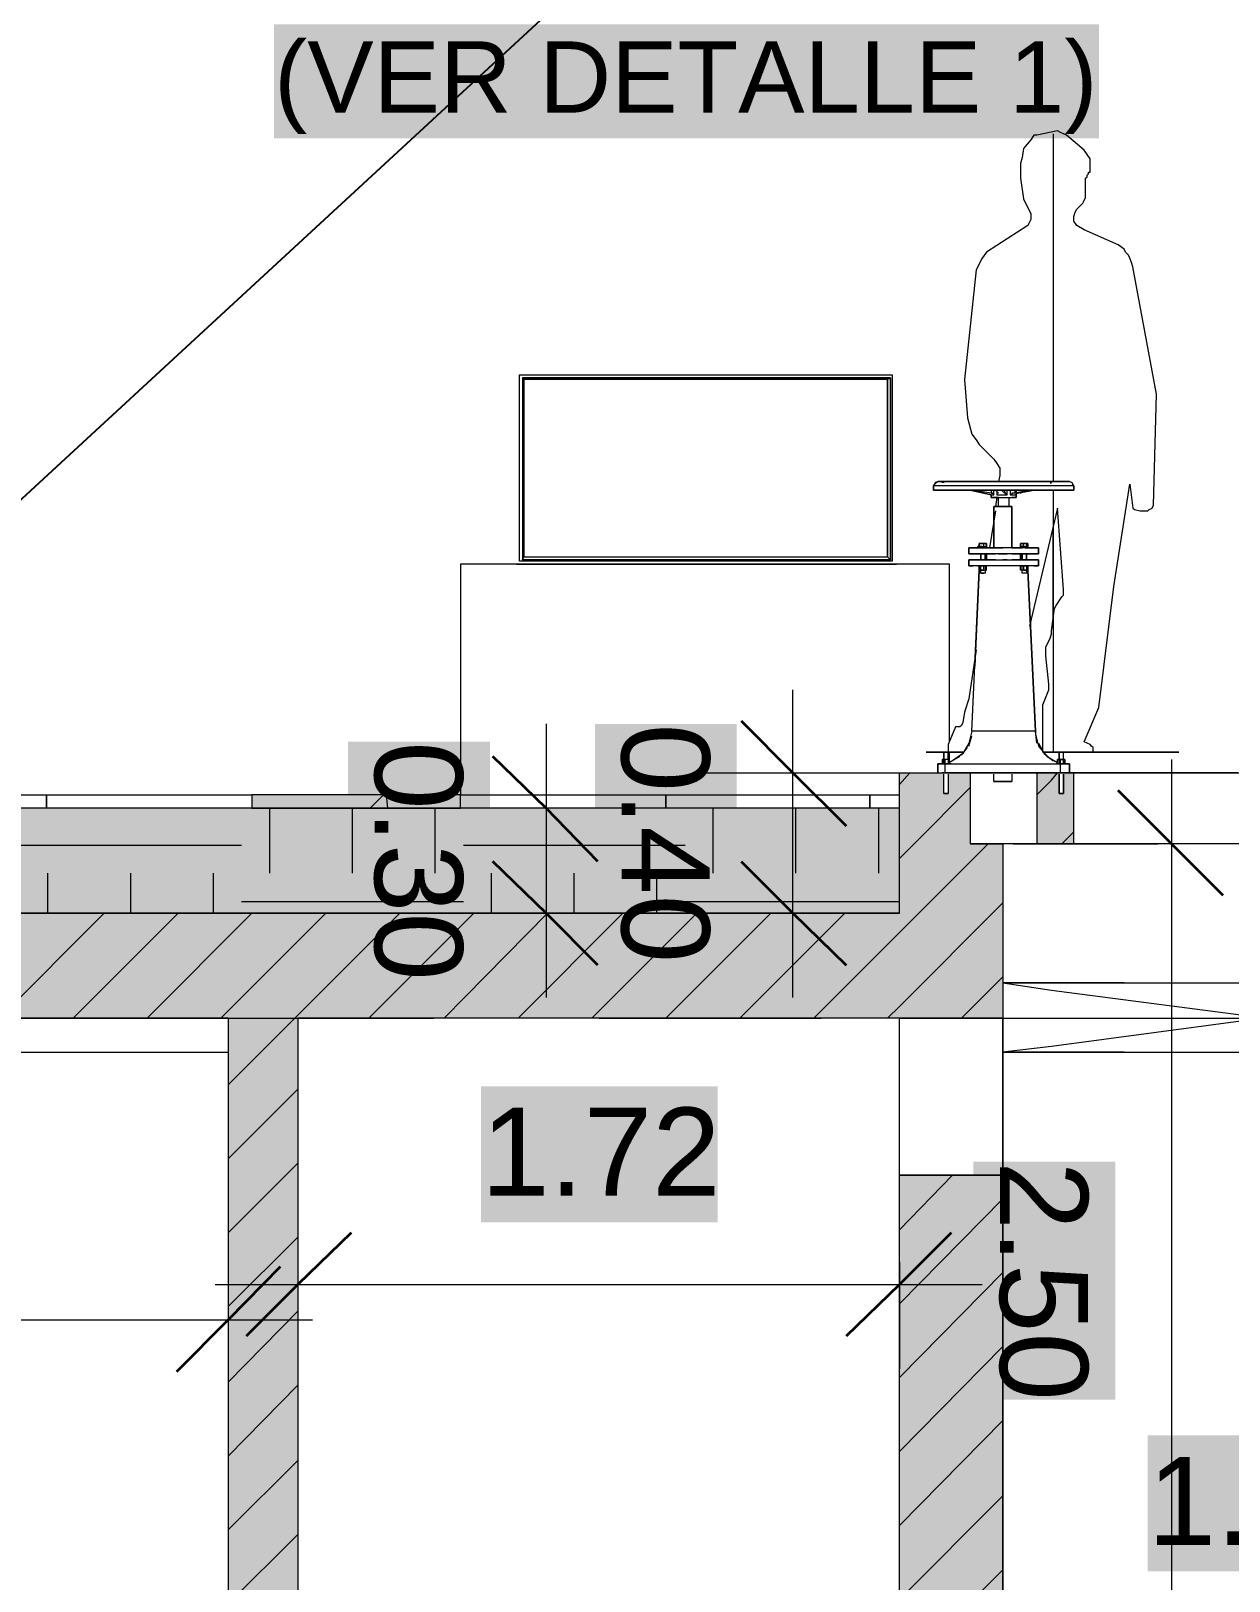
# Model space of a CAD drawing. Extents: x -187 to 52, y -9 to 65.
# Drawn here: x -119.924 to -116.496, y 48.377 to 52.809 of the extents above; entities that cross this region are included whole.
import ezdxf

# ---------------------------------------------------------------- set-up
doc = ezdxf.new("R2010")
doc.units = 0
doc.header["$MEASUREMENT"] = 0
for name, color, linetype in [('Cotas', 1, 'Continuous'), ('PDF4_Geometría', 7, 'Continuous'), ('PDF4_Texto', 7, 'Continuous')]:
    doc.layers.add(name, color=color, linetype=linetype)
doc.layers.add('PDF4_Rellenos sólidos', color=7, linetype='Continuous', true_color=0xffffff)
doc.styles.add('PDF Arial', font='arial.ttf')

msp = doc.modelspace()

# ---------------------------------------------------------------- hatches: boundary and pattern name
at = {"layer": 'PDF4_Rellenos sólidos', "transparency": 33554559}
for points in [[(-119.2283, 52.8283), (-119.2283, 52.5027), (-116.8684, 52.5027), (-116.8684, 52.8283)], [(-118.3105, 50.8279), (-118.3105, 50.1471), (-117.9046, 50.1471), (-117.9046, 50.8279)], [(-119.0168, 50.7772), (-119.0168, 50.0963), (-118.6108, 50.0963), (-118.6108, 50.7772)], [(-119.2917, 50.6249), (-119.2917, 50.5869), (-118.6954, 50.5869), (-118.6954, 50.6249)], [(-130.6679, 50.5869), (-130.6679, 50.2866), (-117.4394, 50.2866), (-117.4394, 50.5869)], [(-130.6679, 50.2866), (-130.6679, 49.9864), (-117.4394, 49.9864), (-117.4394, 50.2866)], [(-119.3594, 49.9864), (-119.3594, 47.0894), (-119.1606, 47.0894), (-119.1606, 49.9864)], [(-118.6362, 49.7918), (-118.6362, 49.4027), (-117.9595, 49.4027), (-117.9595, 49.7918)], [(-117.2279, 49.5761), (-117.2279, 48.8953), (-116.8219, 48.8953), (-116.8219, 49.5761)], [(-116.7289, 48.7938), (-116.7289, 48.4047), (-116.0522, 48.4047), (-116.0522, 48.7938)]]:
    msp.add_hatch(color=256, dxfattribs=at).paths.add_polyline_path(points)
h = msp.add_hatch(color=256, dxfattribs=at)
h.paths.add_polyline_path([(-117.2998, 50.6884), (-117.2998, 50.6292), (-117.3125, 50.6292), (-117.3125, 50.6884), (-117.4394, 50.6884), (-117.4394, 50.4854), (-117.2364, 50.4854), (-117.2364, 50.6884)])
h.paths.add_polyline_path([(-117.046, 50.6884), (-117.046, 50.4854), (-117.0038, 50.4854), (-117.0038, 50.6884)])
h = msp.add_hatch(color=256, dxfattribs=at)
h.paths.add_polyline_path([(-116.9699, 50.6884), (-116.9699, 50.6292), (-116.9826, 50.6292), (-116.9826, 50.6884), (-117.0038, 50.6884), (-117.0038, 50.4854), (-116.9403, 50.4854), (-116.9403, 50.6884)])
h.paths.add_polyline_path([(-116.141, 50.6884), (-116.141, 50.4854), (-115.3417, 50.4854), (-115.3417, 50.6884)])
h = msp.add_hatch(color=256, dxfattribs=at)
h.paths.add_polyline_path([(-117.4394, 49.9864), (-117.1433, 49.9864), (-117.1433, 50.4854), (-117.4394, 50.4854)])
h.paths.add_polyline_path([(-117.1433, 49.5381), (-117.4394, 49.5381), (-117.4394, 47.0894), (-117.1433, 47.0894)])

# ---------------------------------------------------------------- linework, layer by layer
at = {"layer": 'Cotas'}
msp.add_line((-185.3587, -8.8734), (-104.8625, 65.3914), dxfattribs=at)
at = {"layer": 'PDF4_Geometría', "lineweight": 9}
for points in [[(-117.2956, 50.7138), (-117.2913, 50.7138), (-117.2575, 50.7138), (-117.2237, 50.7138), (-117.1814, 50.7138), (-117.1433, 50.7138), (-117.101, 50.7138), (-117.0587, 50.7138), (-117.0249, 50.7138), (-116.9953, 50.7138), (-116.9826, 50.7138), (-116.9784, 50.7138), (-116.9699, 50.7138), (-116.9699, 50.7476), (-116.8853, 50.7476), (-116.8853, 50.7518), (-116.8853, 50.7561), (-116.8853, 50.7603), (-116.8896, 50.7645), (-116.8938, 50.7687), (-116.9107, 50.7772), (-116.8684, 50.8745), (-116.8261, 51.2212), (-116.7796, 51.5131), (-116.7712, 51.4454), (-116.7669, 51.4412), (-116.75, 51.4369), (-116.7289, 51.4369), (-116.7246, 51.4412), (-116.7162, 51.4454), (-116.712, 51.4538), (-116.7035, 51.771), (-116.7712, 52.1347), (-116.7754, 52.1474), (-116.7796, 52.1601), (-116.7838, 52.1686), (-116.7923, 52.177), (-116.7965, 52.1855), (-116.8134, 52.1982), (-116.9107, 52.2405), (-116.9319, 52.2531), (-116.9403, 52.2658), (-116.9403, 52.2785), (-116.9361, 52.2912), (-116.9319, 52.2997), (-116.9149, 52.3166), (-116.9107, 52.325), (-116.9065, 52.3335), (-116.9065, 52.342), (-116.9065, 52.3842), (-116.9065, 52.3885), (-116.9023, 52.3927), (-116.9023, 52.3969), (-116.898, 52.4012), (-116.898, 52.4054), (-116.8938, 52.4054), (-116.8938, 52.4096), (-116.8938, 52.4265), (-116.8938, 52.4435), (-116.9023, 52.4561), (-116.9107, 52.4688), (-116.9615, 52.5111), (-116.9784, 52.5196), (-116.9868, 52.5238), (-117.046, 52.5111), (-117.0545, 52.5111), (-117.063, 52.4984), (-117.0841, 52.4731), (-117.0883, 52.4477), (-117.0926, 52.4308), (-117.0926, 52.3885), (-117.0841, 52.3293), (-117.063, 52.287), (-117.063, 52.2785), (-117.063, 52.2701), (-117.0714, 52.2531), (-117.1898, 52.177), (-117.2025, 52.1601), (-117.2194, 52.1263), (-117.2533, 51.8133), (-117.2448, 51.7034), (-117.2321, 51.6568), (-117.2194, 51.6399), (-117.211, 51.6272), (-117.1941, 51.6103), (-117.1814, 51.5976), (-117.1687, 51.5849), (-117.1602, 51.5723), (-117.1518, 51.5596), (-117.1518, 51.5384), (-117.156, 51.5215), (-117.1137, 51.5215), (-117.0714, 51.5215), (-117.0334, 51.5215), (-117.0164, 51.5215), (-117.0038, 51.5215), (-116.9784, 51.5215), (-116.9657, 51.5215), (-116.9742, 51.5215), (-116.9826, 51.5215), (-116.9953, 51.5215), (-117.0249, 51.5215), (-117.063, 51.5215), (-117.1053, 51.5215), (-117.1475, 51.5215), (-117.1687, 51.5215), (-117.1898, 51.5215), (-117.2321, 51.5215), (-117.266, 51.5215), (-117.2956, 51.5215), (-117.3083, 51.5215)], [(-116.9995, 52.5153), (-116.9995, 52.5069), (-116.9995, 52.5027), (-116.9995, 52.4984), (-116.9995, 52.4942), (-116.9995, 52.4857), (-116.9995, 52.4815), (-116.9995, 52.4731), (-116.9995, 52.4646), (-116.9995, 52.4561), (-116.9995, 52.4435), (-116.9995, 52.4392), (-116.9995, 52.325), (-116.9995, 52.3081), (-116.9995, 52.2531), (-116.9995, 52.2278), (-116.9995, 52.2109), (-116.9995, 51.6399), (-116.9995, 51.6315), (-116.9995, 51.623), (-116.9995, 51.6146), (-116.9995, 51.6103), (-116.9995, 51.6019), (-116.9995, 51.5976), (-116.9995, 51.5934), (-116.9995, 51.5807), (-116.9995, 51.568), (-116.9995, 51.5257), (-116.9995, 51.5215)], [(-117.4732, 51.8133), (-117.4732, 51.3058), (-117.4647, 51.2974), (-117.4647, 51.8175), (-118.5178, 51.8175), (-117.4647, 51.8175), (-117.4732, 51.8133), (-118.5135, 51.8133), (-118.5135, 51.3058)], [(-117.4647, 51.8175), (-117.4647, 51.2974), (-118.5178, 51.2974), (-118.5135, 51.3058), (-117.4732, 51.3058)], [(-118.5135, 51.8133), (-118.5178, 51.8175), (-118.5178, 51.2974), (-117.4647, 51.2974)], [(-118.5178, 51.8175), (-118.5178, 51.2974)], [(-116.9403, 51.5088), (-116.9446, 51.5088), (-116.9572, 51.5088), (-116.9826, 51.5088), (-117.0164, 51.5088), (-117.0587, 51.5088), (-117.1053, 51.5088), (-117.1518, 51.5088), (-117.2025, 51.5088), (-117.2448, 51.5088), (-117.2829, 51.5088), (-117.3125, 51.5088), (-117.3336, 51.5088), (-117.3421, 51.5088), (-117.3421, 51.4961), (-117.3421, 51.5088), (-117.3379, 51.5131), (-117.3294, 51.5215), (-117.3379, 51.5173), (-117.3379, 51.5131)], [(-117.2744, 51.5215), (-117.304, 51.5215), (-117.3209, 51.5215), (-117.3294, 51.5215), (-117.3125, 51.5215), (-117.2913, 51.5215), (-117.2575, 51.5215), (-117.2194, 51.5215), (-117.1771, 51.5215), (-117.1306, 51.5215), (-117.0841, 51.5215), (-117.0418, 51.5215), (-117.008, 51.5215), (-116.9784, 51.5215), (-116.9615, 51.5215), (-116.953, 51.5215), (-116.9699, 51.5215), (-116.9911, 51.5215), (-117.0249, 51.5215), (-117.063, 51.5215), (-117.1053, 51.5215), (-117.1518, 51.5215), (-117.1983, 51.5215), (-117.2406, 51.5215), (-117.2744, 51.5215), (-117.2786, 51.5215), (-117.3083, 51.5215), (-117.3252, 51.5215), (-117.3294, 51.5215), (-117.3252, 51.5215), (-117.304, 51.5215), (-117.2744, 51.5215), (-117.2321, 51.5215), (-117.1898, 51.5215), (-117.1391, 51.5215), (-117.0926, 51.5215), (-117.046, 51.5215), (-117.008, 51.5215), (-116.9784, 51.5215), (-116.9572, 51.5215), (-116.953, 51.5215), (-116.9572, 51.5215), (-116.9784, 51.5215), (-117.008, 51.5215), (-117.0503, 51.5215), (-117.0926, 51.5215), (-117.1433, 51.5215), (-117.1898, 51.5215), (-117.2364, 51.5215), (-117.2744, 51.5215), (-117.304, 51.5215), (-117.3209, 51.5215), (-117.3294, 51.5215), (-117.3125, 51.5215), (-117.2913, 51.5215), (-117.2575, 51.5215), (-117.2194, 51.5215), (-117.1771, 51.5215), (-117.1306, 51.5215), (-117.0841, 51.5215), (-117.0418, 51.5215), (-117.008, 51.5215), (-117.046, 51.5215), (-117.0926, 51.5215), (-117.1391, 51.5215), (-117.1898, 51.5215), (-117.2321, 51.5215), (-117.2744, 51.5215), (-117.304, 51.5215), (-117.3252, 51.5215), (-117.3294, 51.5215), (-117.3252, 51.5215), (-117.3083, 51.5215), (-117.2786, 51.5215)], [(-117.3167, 51.5088), (-117.3209, 51.5088)], [(-117.3125, 51.5173), (-117.3125, 51.5215), (-117.3167, 51.5215), (-117.3125, 51.5215), (-117.2998, 51.5215), (-117.2744, 51.5215), (-117.2406, 51.5215), (-117.2237, 51.5215), (-117.2025, 51.5215), (-117.1602, 51.5215), (-117.2025, 51.5215), (-117.2237, 51.5215), (-117.2406, 51.5215), (-117.2744, 51.5215), (-117.2998, 51.5215), (-117.3125, 51.5215), (-117.3167, 51.5215), (-117.3167, 51.5173)], [(-117.008, 51.5173), (-117.0038, 51.5173), (-117.0038, 51.5215), (-116.9784, 51.5215), (-116.9657, 51.5215), (-116.9742, 51.5215), (-116.9826, 51.5215), (-116.9953, 51.5215), (-117.0249, 51.5215), (-117.063, 51.5215), (-117.1053, 51.5215), (-117.1475, 51.5215), (-117.1687, 51.5215), (-117.1898, 51.5215), (-117.2321, 51.5215), (-117.266, 51.5215), (-117.2956, 51.5215), (-117.3125, 51.5215), (-117.3167, 51.5215)], [(-117.156, 51.5215), (-117.1137, 51.5215), (-117.0714, 51.5215), (-117.0334, 51.5215), (-117.0164, 51.5215), (-117.0038, 51.5215)], [(-116.9615, 51.5088), (-116.9657, 51.5088)], [(-116.9446, 51.5131), (-116.9403, 51.5088), (-116.9403, 51.4961), (-116.9403, 51.5088), (-116.9446, 51.5173), (-116.953, 51.5215)], [(-117.1053, 51.4835), (-117.1053, 51.4877), (-117.101, 51.4877), (-117.0545, 51.4961), (-117.0164, 51.4961), (-116.9826, 51.4961), (-116.9572, 51.4961), (-116.9446, 51.4961), (-116.9403, 51.4961), (-116.9488, 51.4961), (-116.9699, 51.4961), (-116.9995, 51.4961), (-117.0376, 51.4961), (-117.0545, 51.4961), (-117.0418, 51.4961), (-117.008, 51.4961), (-117.0418, 51.4961), (-117.0545, 51.4961), (-117.0249, 51.4961), (-116.9911, 51.4961), (-116.9699, 51.4961), (-116.953, 51.4961), (-116.9615, 51.4961), (-116.9784, 51.4961), (-117.0038, 51.4961), (-116.9784, 51.4961), (-116.9615, 51.4961), (-116.953, 51.4961), (-116.9699, 51.4961), (-116.9911, 51.4961), (-117.0249, 51.4961), (-117.063, 51.4961), (-117.1053, 51.4961), (-117.1518, 51.4961), (-117.1983, 51.4961), (-117.2406, 51.4961), (-117.2744, 51.4961), (-117.304, 51.4961), (-117.3209, 51.4961), (-117.3294, 51.4961), (-117.3125, 51.4961), (-117.2913, 51.4961), (-117.2575, 51.4961), (-117.2364, 51.4961), (-117.266, 51.4961), (-117.2998, 51.4961), (-117.3252, 51.4961), (-117.3379, 51.4961), (-117.3421, 51.4961), (-117.3336, 51.4961), (-117.3125, 51.4961), (-117.2829, 51.4961), (-117.2448, 51.4961), (-117.2025, 51.4961), (-117.1518, 51.4961), (-117.1053, 51.4961), (-117.0587, 51.4961), (-117.0164, 51.4961), (-116.9826, 51.4961), (-116.9572, 51.4961), (-116.9446, 51.4961), (-116.9403, 51.4961), (-116.9488, 51.4961), (-116.9699, 51.4961), (-116.9995, 51.4961)], [(-117.1771, 51.4961), (-117.1771, 51.4877), (-117.2321, 51.4961)], [(-117.1729, 51.4877), (-117.1771, 51.4877), (-117.1729, 51.4877), (-117.1687, 51.4835), (-117.1687, 51.4961), (-117.1645, 51.4961), (-117.156, 51.4877), (-117.1602, 51.4877), (-117.1602, 51.4835), (-117.156, 51.4835), (-117.1475, 51.4835), (-117.1391, 51.4835), (-117.1306, 51.4835), (-117.1349, 51.4835), (-117.1349, 51.4877), (-117.1391, 51.4877), (-117.1475, 51.4961)], [(-117.1771, 51.4835), (-117.1729, 51.4835), (-117.1687, 51.4835)], [(-117.156, 51.4496), (-117.1518, 51.4496), (-117.1433, 51.4496), (-117.156, 51.4496), (-117.1645, 51.4496), (-117.1687, 51.4496), (-117.1645, 51.4496), (-117.156, 51.4496), (-117.156, 51.475), (-117.1645, 51.475), (-117.1729, 51.475), (-117.1771, 51.475), (-117.1729, 51.475), (-117.1645, 51.475), (-117.1518, 51.475), (-117.1306, 51.475), (-117.1179, 51.475), (-117.1095, 51.475), (-117.1053, 51.475), (-117.1095, 51.475), (-117.1179, 51.475)], [(-117.1645, 51.475), (-117.1729, 51.475), (-117.1771, 51.475), (-117.1729, 51.475), (-117.1645, 51.475), (-117.156, 51.475), (-117.1518, 51.475), (-117.1433, 51.475), (-117.1306, 51.475)], [(-117.1645, 51.4961), (-117.1687, 51.4961)], [(-117.1602, 51.475), (-117.1645, 51.4496)], [(-117.1602, 51.4919), (-117.1602, 51.4835), (-117.156, 51.4835)], [(-117.1391, 51.4961), (-117.1349, 51.4961), (-117.1391, 51.4961), (-117.1391, 51.4877)], [(-117.1306, 51.4835), (-117.1306, 51.4961)], [(-117.1264, 51.475), (-117.1264, 51.4496)], [(-117.063, 51.4961), (-117.1095, 51.4877), (-117.1137, 51.4877), (-117.1179, 51.4877), (-117.1179, 51.4835), (-117.1222, 51.4835), (-117.1137, 51.4835), (-117.1095, 51.4835), (-117.1053, 51.4835), (-117.1053, 51.4877), (-117.101, 51.4877), (-117.0545, 51.4961), (-117.0376, 51.4961), (-116.9995, 51.4961), (-116.9995, 51.382), (-116.9995, 51.365), (-116.9995, 51.3354), (-116.9995, 51.2762), (-116.9995, 51.2551), (-116.9995, 51.2382), (-116.9995, 50.8618), (-116.9995, 50.8322), (-116.9995, 50.8195), (-116.9995, 50.811), (-116.9995, 50.8026), (-116.9995, 50.7941), (-116.9995, 50.7899), (-116.9995, 50.7857), (-116.9995, 50.7814), (-116.9995, 50.7772), (-116.9995, 50.773), (-116.9995, 50.7687), (-116.9995, 50.7645), (-116.9995, 50.7561), (-116.9995, 50.7476), (-116.9826, 50.7476), (-116.9826, 50.7264), (-116.9826, 50.7476), (-116.9826, 50.7138), (-116.9868, 50.7138), (-116.9784, 50.7138), (-116.9657, 50.7138), (-116.9699, 50.7138), (-116.9572, 50.7138)], [(-117.1222, 51.4961), (-117.1222, 51.4835), (-117.1179, 51.4835)], [(-117.1095, 51.4961), (-117.1095, 51.4877)], [(-117.1053, 51.4961), (-117.1053, 51.475), (-117.1053, 51.4877)], [(-117.1645, 51.4369), (-117.1814, 51.3312)], [(-117.1264, 51.4496), (-117.1179, 51.4496), (-117.1264, 51.4496)], [(-116.9995, 50.7476), (-117.0291, 50.7476), (-116.9995, 50.7476), (-116.9826, 50.7476), (-117.0291, 50.7476), (-117.0291, 50.8829), (-117.0122, 50.9252), (-117.0122, 50.9421), (-117.0207, 51.0225), (-117.0207, 51.0479), (-117.0164, 51.0563), (-117.0122, 51.0648), (-117.008, 51.0732), (-117.0038, 51.0859), (-117.0038, 51.0944), (-116.9953, 51.1578), (-116.9911, 51.1663), (-116.9742, 51.1916), (-116.9699, 51.1959), (-116.9699, 51.2128), (-116.9868, 51.4454), (-117.0672, 51.1071)], [(-116.9995, 51.1028), (-116.9995, 51.1578), (-116.9995, 51.1705), (-116.9995, 51.2255), (-116.9995, 51.2382), (-116.9995, 51.2466), (-116.9995, 51.2509), (-116.9995, 51.2551), (-116.9995, 51.2593), (-116.9995, 51.2635), (-116.9995, 51.2678), (-116.9995, 51.3904)], [(-117.211, 51.3312), (-117.2279, 51.3312), (-117.2406, 51.3312), (-117.2279, 51.3312), (-117.2068, 51.3312), (-117.1771, 51.3312), (-117.1433, 51.3312)], [(-117.2152, 51.3354), (-117.2152, 51.3312), (-117.2152, 51.3354), (-117.211, 51.3354), (-117.211, 51.3439), (-117.2025, 51.3439), (-117.1941, 51.3439), (-117.1898, 51.3439), (-117.1983, 51.3439), (-117.1983, 51.3354)], [(-117.211, 51.3354), (-117.2152, 51.3354), (-117.211, 51.3354)], [(-117.211, 51.3354), (-117.2152, 51.3354), (-117.211, 51.3354)], [(-117.211, 51.3312), (-117.2152, 51.3312), (-117.211, 51.3312)], [(-117.211, 51.3312), (-117.2152, 51.3312), (-117.211, 51.3312)], [(-117.211, 51.3312), (-117.2152, 51.3312), (-117.211, 51.3312)], [(-117.211, 51.3312), (-117.2152, 51.3312), (-117.211, 51.3312)], [(-117.211, 51.3439), (-117.211, 51.3354), (-117.211, 51.3439)], [(-117.2025, 51.3354), (-117.211, 51.3354), (-117.2025, 51.3354), (-117.1941, 51.3354), (-117.1898, 51.3354), (-117.1941, 51.3354), (-117.1898, 51.3354), (-117.1898, 51.3439), (-117.1898, 51.3354), (-117.1898, 51.3312), (-117.1898, 51.3354), (-117.1898, 51.3439), (-117.1941, 51.3439), (-117.2025, 51.3439), (-117.211, 51.3439), (-117.211, 51.3354), (-117.211, 51.3439), (-117.1983, 51.3439)], [(-117.2068, 51.3439), (-117.1983, 51.3439), (-117.1898, 51.3439), (-117.1898, 51.3354), (-117.1898, 51.3312), (-117.1898, 51.3354)], [(-117.0757, 51.3312), (-117.0714, 51.3312), (-117.0545, 51.3312), (-117.0418, 51.3312), (-117.0545, 51.3312), (-117.0757, 51.3312), (-117.1053, 51.3312), (-117.1433, 51.3312), (-117.156, 51.3312), (-117.1645, 51.3312), (-117.1771, 51.3312), (-117.1941, 51.3312), (-117.1771, 51.3312), (-117.1645, 51.3312), (-117.1771, 51.3312), (-117.1941, 51.3312), (-117.1898, 51.3312), (-117.1941, 51.3312), (-117.2025, 51.3312), (-117.2068, 51.3312), (-117.2025, 51.3312), (-117.2068, 51.3312)], [(-117.1941, 51.3354), (-117.1898, 51.3354), (-117.1941, 51.3354)], [(-117.1941, 51.3354), (-117.1898, 51.3354), (-117.1941, 51.3354)], [(-117.1941, 51.3312), (-117.1898, 51.3312), (-117.1941, 51.3312)], [(-117.1941, 51.3312), (-117.1898, 51.3312), (-117.1941, 51.3312)], [(-117.1941, 51.3312), (-117.1898, 51.3312), (-117.1941, 51.3312)], [(-117.1179, 51.3312), (-117.1264, 51.3312), (-117.1433, 51.3312)], [(-117.0883, 51.3312), (-117.1053, 51.3312), (-117.1179, 51.3312)], [(-117.0926, 51.3354), (-117.0926, 51.3312), (-117.0926, 51.3354), (-117.0926, 51.3439), (-117.0841, 51.3439), (-117.0757, 51.3439), (-117.0714, 51.3439), (-117.0714, 51.3354), (-117.0757, 51.3354)], [(-117.0883, 51.3354), (-117.0926, 51.3354), (-117.0883, 51.3354)], [(-117.0883, 51.3354), (-117.0926, 51.3354), (-117.0883, 51.3354)], [(-117.0883, 51.3312), (-117.0926, 51.3312), (-117.0883, 51.3312)], [(-117.0883, 51.3312), (-117.0926, 51.3312), (-117.0883, 51.3312)], [(-117.0714, 51.3312), (-117.0799, 51.3312), (-117.0883, 51.3312), (-117.0926, 51.3312), (-117.0883, 51.3312)], [(-117.0883, 51.3312), (-117.0926, 51.3312), (-117.0883, 51.3312)], [(-117.0841, 51.3354), (-117.0841, 51.3439)], [(-117.0757, 51.3439), (-117.0757, 51.3354), (-117.0799, 51.3354)], [(-117.0799, 51.3312), (-117.0757, 51.3312), (-117.0714, 51.3312)], [(-117.0757, 51.3312), (-117.0799, 51.3312)], [(-117.2956, 50.7772), (-117.2956, 51.1367), (-117.2956, 51.2847), (-118.6954, 51.2847), (-118.6954, 51.1367), (-118.6954, 50.6249), (-118.1075, 50.6249), (-118.1075, 50.5869), (-118.6954, 50.5869), (-118.6954, 50.6249)], [(-118.5347, 51.2847), (-117.4478, 51.2847)], [(-117.452, 51.2847), (-118.5305, 51.2847)], [(-117.1179, 51.3143), (-117.101, 51.3143), (-117.0926, 51.3143), (-117.0883, 51.3143), (-117.0883, 51.2974), (-117.0883, 51.3143), (-117.0841, 51.3143), (-117.0757, 51.3143), (-117.0545, 51.3143), (-117.0418, 51.3143), (-117.0545, 51.3143), (-117.0757, 51.3143), (-117.1053, 51.3143), (-117.1433, 51.3143), (-117.1771, 51.3143), (-117.2068, 51.3143), (-117.2279, 51.3143), (-117.2406, 51.3143), (-117.2279, 51.3143), (-117.2068, 51.3143), (-117.1983, 51.3143), (-117.1941, 51.3143), (-117.1898, 51.3143), (-117.1814, 51.3143), (-117.1645, 51.3143)], [(-117.2068, 51.2974), (-117.2279, 51.2974), (-117.2406, 51.2974), (-117.2279, 51.2974), (-117.2068, 51.2974), (-117.1771, 51.2974), (-117.1433, 51.2974)], [(-117.2279, 51.2805), (-117.2406, 51.2805), (-117.2279, 51.2805)], [(-117.0545, 51.2805), (-117.0418, 51.2805), (-117.0545, 51.2805), (-117.0757, 51.2805), (-117.1053, 51.2805), (-117.1433, 51.2805), (-117.1771, 51.2805), (-117.2068, 51.2805), (-117.2279, 51.2805), (-117.2406, 51.2805), (-117.2279, 51.2805)], [(-117.0841, 51.2678), (-117.0757, 51.2678), (-117.0714, 51.2678), (-117.0714, 51.2805), (-117.0714, 51.2678), (-117.0503, 50.8068), (-117.0545, 50.8068), (-117.0672, 50.8068), (-117.0883, 50.8068), (-117.1137, 50.8068), (-117.1433, 50.8068), (-117.1687, 50.8068), (-117.1941, 50.8068), (-117.2152, 50.8068), (-117.2279, 50.8068), (-117.2321, 50.8068), (-117.211, 51.2678), (-117.211, 51.2805), (-117.211, 51.2678), (-117.2237, 50.9929)], [(-117.211, 51.2805), (-117.2152, 51.2805), (-117.211, 51.2805)], [(-117.211, 51.2805), (-117.2152, 51.2805), (-117.211, 51.2805)], [(-117.211, 51.2805), (-117.2025, 51.2805), (-117.1941, 51.2805), (-117.1898, 51.2805), (-117.1941, 51.2805), (-117.1941, 51.2593), (-117.1983, 51.2593), (-117.2068, 51.2593), (-117.2068, 51.2805), (-117.2025, 51.2805), (-117.2068, 51.2805), (-117.2025, 51.2805), (-117.1941, 51.2805), (-117.1898, 51.2805), (-117.1941, 51.2805)], [(-117.1983, 51.2678), (-117.211, 51.2678), (-117.211, 51.2805), (-117.2025, 51.2805), (-117.2068, 51.2805), (-117.2025, 51.2805)], [(-117.2068, 51.2974), (-117.2068, 51.3143)], [(-117.2068, 51.2974), (-117.2068, 51.3143)], [(-117.1941, 51.2974), (-117.1983, 51.2974), (-117.2068, 51.2974)], [(-117.1983, 51.2805), (-117.1983, 51.2678), (-117.1898, 51.2678), (-117.1898, 51.2805)], [(-117.1898, 51.2974), (-117.1941, 51.2974)], [(-117.1645, 51.2974), (-117.1814, 51.2974), (-117.1898, 51.2974)], [(-117.156, 51.3143), (-117.1433, 51.3143), (-117.1306, 51.3143)], [(-117.156, 51.2974), (-117.1433, 51.2974), (-117.1053, 51.2974), (-117.0757, 51.2974), (-117.0545, 51.2974), (-117.0418, 51.2974), (-117.0545, 51.2974), (-117.0757, 51.2974), (-117.0841, 51.2974), (-117.0883, 51.2974), (-117.0926, 51.2974), (-117.101, 51.2974), (-117.1179, 51.2974)], [(-117.1306, 51.2974), (-117.1433, 51.2974)], [(-117.0841, 51.2805), (-117.0841, 51.2678), (-117.0926, 51.2678), (-117.0926, 51.2805)], [(-117.0757, 51.2593), (-117.0841, 51.2593), (-117.0883, 51.2593), (-117.0883, 51.2805)], [(-117.0799, 51.2805), (-117.0757, 51.2805), (-117.0799, 51.2805), (-117.0757, 51.2805), (-117.0757, 51.2593), (-117.0799, 51.2593), (-117.0841, 51.2593)], [(-117.0799, 51.2805), (-117.0757, 51.2805), (-117.0799, 51.2805)], [(-117.0757, 51.3143), (-117.0757, 51.2974)], [(-117.0757, 51.3143), (-117.0757, 51.2974)], [(-117.0757, 51.2805), (-117.0714, 51.2805), (-117.0757, 51.2805)], [(-117.0714, 51.2805), (-117.0714, 51.2678), (-117.0757, 51.2678)], [(-117.0545, 51.2805), (-117.0418, 51.2805), (-117.0545, 51.2805)], [(-117.2068, 51.2678), (-117.1983, 51.2678), (-117.1941, 51.2678)], [(-117.2068, 51.2593), (-117.2025, 51.2593), (-117.1983, 51.2593)], [(-117.046, 50.773), (-117.0503, 50.8068), (-117.0714, 51.2678), (-117.0757, 51.2678), (-117.0841, 51.2678), (-117.0883, 51.2678)], [(-117.2194, 51.0394), (-117.2406, 50.8998), (-117.2533, 50.8618), (-117.2575, 50.8322), (-117.2617, 50.8237), (-117.266, 50.8195), (-117.2702, 50.8195), (-117.2744, 50.8195), (-117.2786, 50.8195), (-117.2998, 50.7687), (-117.2998, 50.7476), (-117.2575, 50.7476), (-117.2829, 50.7476), (-117.2998, 50.7476), (-117.2575, 50.7476)], [(-117.7438, 50.0456), (-117.7438, 50.9252)], [(-118.4501, 50.8279), (-118.4501, 50.0456)], [(-117.2321, 50.8068), (-117.2406, 50.773), (-117.2575, 50.7434), (-117.2871, 50.7222), (-117.2956, 50.718), (-117.2956, 50.7264), (-117.2998, 50.7264), (-117.2956, 50.7264)], [(-117.2406, 50.7645), (-117.2321, 50.7941)], [(-117.0503, 50.8068), (-117.0503, 50.7983), (-117.0418, 50.7645), (-117.0164, 50.7349), (-116.9868, 50.718), (-116.9868, 50.7264), (-116.9826, 50.7264), (-116.9784, 50.7264), (-116.9699, 50.7264), (-116.9657, 50.7264), (-116.9657, 50.7138), (-116.9699, 50.7138), (-116.953, 50.7138)], [(-117.2617, 50.7391), (-117.2448, 50.7603)], [(-117.0418, 50.773), (-117.0249, 50.7434), (-116.9995, 50.7222)], [(-117.2956, 50.718), (-117.2956, 50.7264), (-117.2998, 50.7264), (-117.3083, 50.7264), (-117.3125, 50.7264), (-117.3167, 50.7264), (-117.3167, 50.7138), (-117.3125, 50.7138), (-117.3294, 50.7138), (-117.3294, 50.6884), (-117.3294, 50.7138), (-117.3294, 50.6884), (-117.3294, 50.7138), (-117.3167, 50.7138), (-117.3083, 50.7138), (-116.9784, 50.7138), (-116.9657, 50.7138), (-116.953, 50.7138), (-116.953, 50.6884), (-116.953, 50.7138), (-116.9615, 50.7138), (-116.9699, 50.7138), (-116.9657, 50.7138), (-116.9657, 50.7264), (-116.9699, 50.7264), (-116.9699, 50.7476)], [(-117.2998, 50.7264), (-117.2998, 50.7476), (-117.2998, 50.7138), (-117.3083, 50.7138), (-117.3125, 50.7138), (-117.3083, 50.7138), (-117.2956, 50.7138), (-117.2913, 50.7138), (-117.2956, 50.7138), (-117.2998, 50.7138), (-117.2956, 50.7138), (-117.2913, 50.7138), (-117.2956, 50.7138), (-117.3083, 50.7138), (-117.3167, 50.7138), (-117.3209, 50.7138), (-117.3167, 50.7138), (-117.3125, 50.7138), (-117.3167, 50.7138), (-117.3209, 50.7138), (-117.3167, 50.7138), (-117.3083, 50.7138), (-117.2998, 50.7138), (-117.3083, 50.7138), (-117.3167, 50.7138), (-117.3125, 50.7138), (-117.3125, 50.7476), (-117.3125, 50.7264), (-117.3125, 50.7476), (-117.3125, 50.7264), (-117.3167, 50.7264), (-117.3167, 50.7138), (-117.3125, 50.7138), (-117.3209, 50.7138), (-117.3294, 50.7138), (-117.3294, 50.6884), (-117.3167, 50.6884), (-117.3083, 50.6884)], [(-117.3294, 50.6884), (-117.3294, 50.7138)], [(-117.3252, 50.7138), (-117.3125, 50.7138), (-117.3083, 50.7138), (-117.2956, 50.7138), (-117.2956, 50.7264), (-117.3083, 50.7264)], [(-117.3125, 50.7264), (-117.3167, 50.7264), (-117.3167, 50.7138), (-117.3125, 50.7138)], [(-117.3083, 50.7476), (-117.3125, 50.7476), (-117.3083, 50.7476)], [(-117.3083, 50.7476), (-117.2998, 50.7476), (-117.3083, 50.7476)], [(-116.9784, 50.6884), (-117.3083, 50.6884), (-117.3083, 50.7138), (-117.2956, 50.7138), (-117.2998, 50.7138)], [(-117.266, 50.7349), (-117.2956, 50.718), (-117.2956, 50.7264), (-117.2956, 50.7476)], [(-116.9953, 50.7222), (-116.9868, 50.718), (-116.9868, 50.7264), (-116.9826, 50.7264), (-116.9826, 50.7476)], [(-116.9826, 50.6884), (-116.9868, 50.6884), (-116.9784, 50.6884), (-116.9657, 50.6884), (-116.9699, 50.6884), (-116.9657, 50.6884), (-116.953, 50.6884), (-116.9657, 50.6884), (-116.9784, 50.6884), (-116.9784, 50.7138), (-116.9657, 50.7138), (-116.9657, 50.7264), (-116.9784, 50.7264)], [(-116.9826, 50.7264), (-116.9868, 50.7264), (-116.9868, 50.718)], [(-116.9784, 50.7476), (-116.9826, 50.7476), (-116.9784, 50.7476)], [(-116.9784, 50.7476), (-116.9826, 50.7476), (-116.9784, 50.7476)], [(-116.9784, 50.7476), (-116.9699, 50.7476), (-116.9784, 50.7476)], [(-116.9784, 50.7476), (-116.9699, 50.7476), (-116.9784, 50.7476)], [(-116.9699, 50.7264), (-116.9699, 50.7476)], [(-116.9699, 50.7264), (-116.9699, 50.7476)], [(-116.9699, 50.7264), (-116.9657, 50.7264), (-116.9657, 50.7138), (-116.9699, 50.7138)], [(-116.953, 50.7138), (-116.953, 50.6884), (-116.953, 50.7138)], [(-116.953, 50.7138), (-116.953, 50.6884), (-116.953, 50.7138)], [(-116.6612, 50.7264), (-116.6612, 47.7492)], [(-118.006, 50.6884), (-116.6908, 50.6884)], [(-117.8073, 50.6884), (-117.7438, 50.6884), (-117.5028, 50.6884)], [(-117.4394, 50.6546), (-117.4097, 50.6884)], [(-117.3125, 50.6884), (-117.3167, 50.6884), (-117.3083, 50.6884), (-117.2956, 50.6884), (-117.2998, 50.6884)], [(-117.3125, 50.6292), (-117.3125, 50.6842)], [(-117.2998, 50.6842), (-117.2998, 50.6292)], [(-117.2279, 50.6884), (-117.211, 50.6884), (-117.1898, 50.6884), (-117.1687, 50.6884)], [(-117.1645, 50.6884), (-117.1687, 50.6884), (-117.1898, 50.6884), (-117.2068, 50.6884), (-117.211, 50.6884), (-117.2068, 50.6884), (-117.1898, 50.6884), (-117.1687, 50.6884), (-117.1433, 50.6884), (-117.1137, 50.6884), (-117.0926, 50.6884), (-117.0757, 50.6884), (-117.0714, 50.6884), (-117.0757, 50.6884), (-117.0926, 50.6884), (-117.1137, 50.6884), (-117.1179, 50.6884), (-117.0926, 50.6884), (-117.0714, 50.6884), (-117.0545, 50.6884)], [(-117.1687, 50.663), (-117.1687, 50.6842)], [(-117.1179, 50.6842), (-117.1179, 50.663)], [(-117.046, 50.6249), (-117.0038, 50.6672), (-116.9868, 50.6884)], [(-116.9826, 50.6884), (-116.9868, 50.6884), (-116.9826, 50.6884)], [(-116.9699, 50.6884), (-116.9657, 50.6884), (-116.9699, 50.6884)], [(-116.9403, 50.6884), (-116.9361, 50.6884), (-116.9192, 50.6884), (-116.8896, 50.6884), (-116.8473, 50.6884), (-116.8008, 50.6884), (-116.7416, 50.6884), (-116.6781, 50.6884), (-116.6105, 50.6884), (-116.5428, 50.6884), (-116.4709, 50.6884), (-116.4032, 50.6884), (-116.344, 50.6884), (-116.2848, 50.6884), (-116.2341, 50.6884), (-116.196, 50.6884), (-116.1664, 50.6884), (-116.1495, 50.6884), (-116.141, 50.6884)], [(-116.4709, 50.6884), (-116.5428, 50.6884), (-116.6105, 50.6884), (-116.6781, 50.6884), (-116.7416, 50.6884), (-116.8008, 50.6884), (-116.8473, 50.6884), (-116.8896, 50.6884), (-116.9192, 50.6884), (-116.9361, 50.6884), (-116.9403, 50.6884), (-116.9361, 50.6884), (-116.9192, 50.6884), (-116.8896, 50.6884), (-116.8473, 50.6884), (-116.8008, 50.6884), (-116.7416, 50.6884), (-116.6781, 50.6884), (-116.6105, 50.6884), (-116.5428, 50.6884), (-116.4709, 50.6884)], [(-118.9534, 50.5869), (-118.9153, 50.6249)], [(-118.9026, 50.5869), (-118.9068, 50.6249)], [(-117.4394, 50.5869), (-117.5239, 50.5869), (-117.5239, 50.6249), (-117.4394, 50.6249)], [(-117.4394, 50.4431), (-117.3971, 50.4854), (-117.2364, 50.6461)], [(-117.3083, 50.6292), (-117.3125, 50.6292), (-117.3083, 50.6292)], [(-117.3083, 50.6292), (-117.2998, 50.6292), (-117.3083, 50.6292)], [(-116.9784, 50.6292), (-116.9826, 50.6292), (-116.9784, 50.6292)], [(-116.9784, 50.6292), (-116.9826, 50.6292), (-116.9784, 50.6292)], [(-116.9784, 50.6292), (-116.9699, 50.6292), (-116.9784, 50.6292)], [(-116.9784, 50.6292), (-116.9699, 50.6292), (-116.9784, 50.6292)], [(-118.3909, 50.5869), (-118.4501, 50.5869), (-118.6912, 50.5869)], [(-117.6846, 49.9864), (-117.4394, 50.2316), (-117.1856, 50.4854)], [(-117.046, 50.4854), (-117.0545, 50.4854), (-117.0714, 50.4854), (-117.0926, 50.4854), (-117.1179, 50.4854), (-117.1433, 50.4854), (-117.1687, 50.4854), (-117.1898, 50.4854), (-117.211, 50.4854), (-117.2279, 50.4854), (-117.2364, 50.4854)], [(-117.1433, 50.4854), (-117.1433, 50.0879), (-115.642, 50.0879), (-115.642, 50.4854)], [(-115.7858, 50.4854), (-117.1053, 50.4854)], [(-116.9742, 50.4854), (-116.9403, 50.5192)], [(-116.141, 50.4854), (-116.1495, 50.4854), (-116.1664, 50.4854), (-116.196, 50.4854), (-116.2341, 50.4854), (-116.2848, 50.4854), (-116.344, 50.4854), (-116.4032, 50.4854), (-116.4709, 50.4854), (-116.5428, 50.4854), (-116.6105, 50.4854), (-116.6781, 50.4854), (-116.7416, 50.4854), (-116.8008, 50.4854), (-116.8473, 50.4854), (-116.8896, 50.4854), (-116.9192, 50.4854), (-116.9361, 50.4854), (-116.9403, 50.4854)], [(-116.602, 50.4854), (-116.6612, 50.4854), (-116.9023, 50.4854)], [(-117.4732, 49.9864), (-117.4394, 50.0202), (-117.1433, 50.3162)], [(-117.4394, 50.2866), (-130.6679, 50.2866)], [(-120.0149, 49.9864), (-119.7146, 50.2866)], [(-119.8034, 49.9864), (-119.5031, 50.2866)], [(-119.592, 49.9864), (-119.2917, 50.2866)], [(-119.3805, 49.9864), (-119.0802, 50.2866)], [(-119.3594, 49.796), (-119.169, 49.9864), (-118.8688, 50.2866)], [(-118.9576, 49.9864), (-118.6573, 50.2866)], [(-118.7419, 49.9864), (-118.4459, 50.2866)], [(-118.3909, 50.2866), (-118.4501, 50.2866), (-118.6912, 50.2866)], [(-118.5305, 49.9864), (-118.2302, 50.2866)], [(-118.319, 49.9864), (-118.0187, 50.2866)], [(-118.1075, 49.9864), (-117.8073, 50.2866), (-117.7438, 50.2866), (-117.5028, 50.2866)], [(-117.8961, 49.9864), (-117.5958, 50.2866)], [(-117.2617, 49.9864), (-117.1433, 50.1048)], [(-119.3594, 49.9864), (-122.9964, 49.9864)], [(-120.3574, 49.9864), (-118.7715, 49.9864)], [(-119.1606, 47.0894), (-117.4394, 47.0894), (-117.4394, 49.5381), (-117.4394, 49.9864), (-117.1433, 49.9864)], [(-118.2979, 49.9864), (-117.6635, 49.9864)], [(-117.1856, 49.9864), (-115.5997, 49.9864)], [(-115.642, 48.5189), (-115.642, 48.5231), (-115.642, 48.5273), (-115.642, 47.9902), (-117.1433, 47.9902), (-117.1433, 49.8891), (-115.642, 49.8891), (-115.642, 48.7895), (-115.642, 48.7938), (-115.642, 48.798)], [(-119.3594, 49.5846), (-119.1606, 49.7834)], [(-119.3594, 49.3731), (-119.1606, 49.5719)], [(-117.4394, 49.3816), (-117.2871, 49.5381)], [(-117.1433, 49.5381), (-117.4394, 49.5381)], [(-117.4394, 49.1701), (-117.1433, 49.4704)], [(-119.3594, 49.1617), (-119.1606, 49.3605)], [(-119.1606, 49.2886), (-119.1606, 49.2251), (-119.1606, 48.9841)], [(-117.4394, 49.2886), (-117.4394, 49.2251), (-117.4394, 48.9841)], [(-117.4394, 48.9587), (-117.1433, 49.259)], [(-119.3974, 49.2251), (-117.2025, 49.2251)], [(-119.3594, 49.1871), (-119.3594, 49.1236), (-119.3594, 48.8868)], [(-123.2332, 49.1236), (-119.1183, 49.1236)], [(-119.3594, 48.946), (-119.1606, 49.149)], [(-117.4394, 48.7472), (-117.1433, 49.0475)], [(-119.3594, 48.7346), (-119.1606, 48.9375)], [(-117.4394, 48.5358), (-117.1433, 48.836)], [(-119.3594, 48.5231), (-119.1606, 48.7219)], [(-117.4394, 48.3243), (-117.1433, 48.6204)], [(-119.3594, 48.3116), (-119.1606, 48.5104)], [(-117.4394, 48.1129), (-117.1433, 48.4089)]]:
    msp.add_lwpolyline(points, dxfattribs=at)
for points in [[(-117.4605, 51.2931), (-118.5262, 51.2931), (-118.5262, 51.826), (-117.4605, 51.826)], [(-118.5262, 51.2931), (-118.5262, 51.826), (-117.4605, 51.826), (-117.4605, 51.2931)], [(-118.5135, 51.8133), (-118.5135, 51.3058), (-117.4732, 51.3058), (-117.4732, 51.8133)], [(-117.0038, 51.5215), (-116.9784, 51.5215), (-116.9615, 51.5215), (-116.953, 51.5215), (-116.9699, 51.5215), (-116.9911, 51.5215), (-117.0249, 51.5215), (-117.063, 51.5215), (-117.1053, 51.5215), (-117.1518, 51.5215), (-117.1983, 51.5215), (-117.2406, 51.5215), (-117.2744, 51.5215), (-117.2364, 51.5215), (-117.1898, 51.5215), (-117.1433, 51.5215), (-117.0926, 51.5215), (-117.0503, 51.5215), (-117.008, 51.5215), (-116.9784, 51.5215), (-116.9572, 51.5215), (-116.953, 51.5215), (-116.9572, 51.5215), (-116.9784, 51.5215)], [(-117.2829, 51.4961), (-117.3125, 51.4961), (-117.3336, 51.4961), (-117.3421, 51.4961), (-117.3379, 51.4961), (-117.3252, 51.4961), (-117.2998, 51.4961), (-117.266, 51.4961), (-117.2364, 51.4961), (-117.2448, 51.4961)], [(-117.2152, 51.4919), (-117.2364, 51.4961), (-117.2575, 51.4961), (-117.2913, 51.4961), (-117.3125, 51.4961), (-117.3294, 51.4961), (-117.3209, 51.4961), (-117.304, 51.4961), (-117.2744, 51.4961), (-117.2406, 51.4961), (-117.2364, 51.4961), (-117.2152, 51.4919), (-117.1771, 51.4835), (-117.1771, 51.475), (-117.1771, 51.4835)], [(-117.1687, 51.4961), (-117.1645, 51.4961)], [(-117.1391, 51.4961), (-117.1349, 51.4961)], [(-117.1179, 51.475), (-117.1095, 51.475), (-117.1053, 51.475), (-117.1095, 51.475)], [(-117.0883, 51.4919), (-117.0926, 51.4877)], [(-117.1687, 51.4496), (-117.1687, 51.3312)], [(-117.156, 51.4496), (-117.1645, 51.4496), (-117.1687, 51.4496), (-117.1645, 51.4496)], [(-117.1264, 51.4496), (-117.1306, 51.4496), (-117.1433, 51.4496), (-117.1264, 51.4496), (-117.1179, 51.4496)], [(-117.1179, 51.3312), (-117.1053, 51.3312), (-117.0883, 51.3312), (-117.1053, 51.3312), (-117.1179, 51.3312), (-117.1179, 51.4496)], [(-117.2406, 51.3312), (-117.2406, 51.3143)], [(-117.211, 51.3312), (-117.2279, 51.3312), (-117.2406, 51.3312), (-117.2279, 51.3312)], [(-117.2152, 51.3312), (-117.2152, 51.3354)], [(-117.0714, 51.3439), (-117.0714, 51.3354), (-117.0799, 51.3354), (-117.0883, 51.3354), (-117.0926, 51.3354), (-117.0883, 51.3354), (-117.0926, 51.3354), (-117.0926, 51.3439), (-117.0883, 51.3439), (-117.0799, 51.3439), (-117.0714, 51.3439), (-117.0714, 51.3354), (-117.0714, 51.3439), (-117.0757, 51.3439), (-117.0841, 51.3439), (-117.0926, 51.3439), (-117.0926, 51.3354), (-117.0926, 51.3439), (-117.0883, 51.3439), (-117.0799, 51.3439)], [(-117.0926, 51.3312), (-117.0926, 51.3354)], [(-117.0714, 51.3354), (-117.0714, 51.3312)], [(-117.0714, 51.3312), (-117.0714, 51.3354)], [(-117.0714, 51.3312), (-117.0545, 51.3312), (-117.0418, 51.3312), (-117.0545, 51.3312)], [(-117.0418, 51.3143), (-117.0418, 51.3312)], [(-117.2068, 51.3143), (-117.2279, 51.3143), (-117.2406, 51.3143), (-117.2279, 51.3143)], [(-117.2406, 51.2974), (-117.2406, 51.2805)], [(-117.2068, 51.2974), (-117.2279, 51.2974), (-117.2406, 51.2974), (-117.2279, 51.2974)], [(-117.211, 51.2678), (-117.211, 51.2805), (-117.2152, 51.2805), (-117.211, 51.2805)], [(-117.211, 51.2805), (-117.2152, 51.2805), (-117.211, 51.2805), (-117.2152, 51.2805)], [(-117.2068, 51.2974), (-117.2068, 51.3143)], [(-117.1898, 51.3143), (-117.1941, 51.3143), (-117.1898, 51.3143), (-117.1898, 51.2974), (-117.1941, 51.2974), (-117.1941, 51.3143), (-117.1941, 51.2974), (-117.1898, 51.2974)], [(-117.1941, 51.2974), (-117.1941, 51.3143)], [(-117.0926, 51.2974), (-117.0883, 51.2974), (-117.0883, 51.3143), (-117.0883, 51.2974), (-117.0926, 51.2974), (-117.0926, 51.3143), (-117.0883, 51.3143), (-117.0926, 51.3143)], [(-117.0883, 51.2805), (-117.0926, 51.2805), (-117.0883, 51.2805), (-117.0799, 51.2805), (-117.0714, 51.2805), (-117.0799, 51.2805), (-117.0883, 51.2805), (-117.0926, 51.2805)], [(-117.0757, 51.3143), (-117.0757, 51.2974)], [(-117.0757, 51.3143), (-117.0545, 51.3143), (-117.0418, 51.3143), (-117.0545, 51.3143)], [(-117.0757, 51.2974), (-117.0545, 51.2974), (-117.0418, 51.2974), (-117.0545, 51.2974)], [(-117.0714, 51.2805), (-117.0757, 51.2805), (-117.0757, 51.2678), (-117.0714, 51.2678)], [(-117.0418, 51.2805), (-117.0418, 51.2974)], [(-117.3125, 50.7476), (-117.3252, 50.7476), (-117.3548, 50.7476), (-117.3632, 50.7476)], [(-117.3125, 50.7138), (-117.3167, 50.7138), (-117.3209, 50.7138), (-117.3167, 50.7138)], [(-117.3125, 50.7138), (-117.3167, 50.7138), (-117.3209, 50.7138), (-117.3167, 50.7138)], [(-117.3125, 50.7138), (-117.3167, 50.7138), (-117.3209, 50.7138), (-117.3167, 50.7138)], [(-117.3167, 50.7138), (-117.3083, 50.7138), (-117.3083, 50.7264), (-117.3167, 50.7264)], [(-117.3083, 50.7476), (-117.2998, 50.7476), (-117.3083, 50.7476), (-117.3125, 50.7476)], [(-117.3083, 50.7476), (-117.2998, 50.7476), (-117.3083, 50.7476), (-117.3125, 50.7476)], [(-117.3083, 50.7476), (-117.2998, 50.7476), (-117.3083, 50.7476), (-117.3125, 50.7476)], [(-117.2998, 50.7476), (-117.2998, 50.7264)], [(-116.9699, 50.7138), (-116.9784, 50.7138), (-116.9826, 50.7138), (-116.9784, 50.7138), (-116.9657, 50.7138), (-116.9615, 50.7138), (-116.9657, 50.7138), (-116.9699, 50.7138), (-116.9657, 50.7138), (-116.9615, 50.7138), (-116.9657, 50.7138), (-116.9784, 50.7138), (-116.9868, 50.7138), (-116.9911, 50.7138), (-116.9868, 50.7138), (-116.9826, 50.7138), (-116.9868, 50.7138), (-116.9911, 50.7138), (-116.9868, 50.7138), (-116.9784, 50.7138)], [(-116.9868, 50.7138), (-116.9784, 50.7138), (-116.9784, 50.7264), (-116.9868, 50.7264)], [(-116.9784, 50.7476), (-116.9699, 50.7476), (-116.9784, 50.7476), (-116.9826, 50.7476)], [(-116.9784, 50.7476), (-116.9699, 50.7476), (-116.9784, 50.7476), (-116.9826, 50.7476)], [(-116.9699, 50.7476), (-116.6401, 50.7476), (-116.6485, 50.7476), (-116.6781, 50.7476), (-116.7204, 50.7476), (-116.7754, 50.7476), (-116.8431, 50.7476), (-116.9192, 50.7476)], [(-116.9699, 50.7138), (-116.9657, 50.7138), (-116.9615, 50.7138), (-116.9657, 50.7138)], [(-116.9699, 50.7138), (-116.9657, 50.7138), (-116.9615, 50.7138), (-116.9657, 50.7138)], [(-116.9699, 50.7138), (-116.9657, 50.7138), (-116.9615, 50.7138), (-116.9657, 50.7138)], [(-117.1433, 50.663), (-117.156, 50.663), (-117.1645, 50.663), (-117.1687, 50.663), (-117.1645, 50.663), (-117.156, 50.663)], [(-117.1433, 50.663), (-117.1264, 50.663), (-117.1179, 50.663), (-117.1264, 50.663)], [(-116.9826, 50.6842), (-116.9826, 50.6292)], [(-116.9699, 50.6292), (-116.9699, 50.6842)], [(-120.4758, 50.5869), (-120.4758, 50.6249), (-119.8795, 50.6249), (-119.8795, 50.5869)], [(-119.8795, 50.5869), (-119.8795, 50.6249), (-119.2917, 50.6249), (-119.2917, 50.5869)], [(-118.1075, 50.5869), (-118.1075, 50.6249), (-117.5239, 50.6249), (-117.5239, 50.5869)], [(-117.1137, 50.4854), (-117.0926, 50.4854), (-117.0714, 50.4854), (-117.0545, 50.4854), (-117.046, 50.4854), (-117.0418, 50.4854), (-117.046, 50.4854), (-117.0545, 50.4854), (-117.0714, 50.4854), (-117.0926, 50.4854)], [(-117.1433, 49.5381), (-117.1433, 49.9864)]]:
    msp.add_lwpolyline(points, close=True, dxfattribs=at)
at = {"layer": 'PDF4_Geometría', "lineweight": 35}
for points in [[(-117.8919, 50.8364), (-117.7438, 50.6884), (-117.5916, 50.5361)], [(-118.3021, 50.4346), (-118.4501, 50.5869), (-118.6023, 50.7349)], [(-116.5132, 50.3374), (-116.6612, 50.4854), (-116.8134, 50.6376)], [(-118.3021, 50.1386), (-118.4501, 50.2866), (-118.6023, 50.4346)], [(-117.8919, 50.4346), (-117.7438, 50.2866), (-117.5916, 50.1386)], [(-119.0083, 49.3731), (-119.1606, 49.2251), (-119.3086, 49.0771)], [(-117.2913, 49.3731), (-117.4394, 49.2251), (-117.5916, 49.0771)], [(-119.2113, 49.2759), (-119.3594, 49.1236), (-119.5074, 48.9756)]]:
    msp.add_lwpolyline(points, dxfattribs=at)
at = {"layer": 'PDF4_Geometría', "lineweight": 20}
for points in [[(-117.2998, 50.6884), (-117.2364, 50.6884), (-117.2364, 50.4854), (-117.1433, 50.4854), (-117.1433, 49.9864), (-117.4394, 49.9864), (-119.1606, 49.9864), (-119.1606, 47.0894), (-117.4394, 47.0894), (-117.4394, 49.5381), (-117.1433, 49.5381), (-117.1433, 47.9902), (-117.0038, 47.9902), (-115.642, 47.9902), (-115.642, 48.5189), (-115.3417, 48.5189), (-115.3417, 47.9902), (-115.3417, 47.5885), (-117.0038, 47.5885), (-117.1433, 47.5885), (-117.1433, 47.0894), (-117.1433, 46.6919), (-134.5037, 46.6919)], [(-117.4394, 50.2866), (-117.4394, 50.4854), (-117.4394, 50.6884), (-117.3125, 50.6884)], [(-117.0038, 50.6884), (-117.046, 50.6884), (-117.046, 50.4854), (-117.0038, 50.4854), (-116.9403, 50.4854), (-116.9403, 50.6884), (-116.953, 50.6884)], [(-122.9964, 49.8891), (-119.3594, 49.8891)]]:
    msp.add_lwpolyline(points, dxfattribs=at)
at = {"layer": 'PDF4_Geometría', "color": 30, "lineweight": 9, "true_color": 0xff7f00}
for points in [[(-116.9911, 50.6884), (-116.9826, 50.6884)], [(-116.9699, 50.6884), (-116.953, 50.6884), (-116.6823, 50.6884)], [(-116.9911, 50.4854), (-116.6993, 50.4854)], [(-117.1433, 50.0371), (-117.1433, 49.4873)]]:
    msp.add_lwpolyline(points, dxfattribs=at)
at = {"layer": 'PDF4_Geometría', "lineweight": 20}
for points in [[(-119.2917, 50.6249), (-119.2917, 50.5869), (-118.6954, 50.5869), (-118.6954, 50.6249)], [(-122.9964, 47.0894), (-122.9964, 49.9864), (-119.3594, 49.9864), (-119.3594, 47.0894)]]:
    msp.add_lwpolyline(points, close=True, dxfattribs=at)
at = {"layer": 'PDF4_Geometría', "color": 9, "lineweight": 9, "true_color": 0xc0c0c0}
msp.add_lwpolyline([(-117.4394, 50.2866), (-117.4394, 50.5869), (-130.6679, 50.5869), (-130.6679, 50.2866)], close=True, dxfattribs=at)
for points in [[(-119.2409, 50.4008), (-119.2409, 50.5869)], [(-119.0041, 50.4008), (-119.0041, 50.5869)], [(-118.7673, 50.4008), (-118.7673, 50.5869)], [(-117.9722, 50.4008), (-117.9722, 50.5869)], [(-117.7354, 50.4008), (-117.7354, 50.5869)], [(-117.4986, 50.4008), (-117.4986, 50.5869)], [(-119.9557, 50.4812), (-119.3213, 50.4812)], [(-118.6869, 50.4812), (-118.0526, 50.4812)], [(-119.8753, 50.2866), (-119.8753, 50.4008)], [(-119.6385, 50.2866), (-119.6385, 50.4008)], [(-119.4016, 50.2866), (-119.4016, 50.4008)], [(-118.6066, 50.2866), (-118.6066, 50.4008)], [(-118.3698, 50.2866), (-118.3698, 50.4008)], [(-118.1329, 50.2866), (-118.1329, 50.4008)], [(-119.3213, 50.3205), (-118.6869, 50.3205)], [(-118.0526, 50.3205), (-117.4394, 50.3205)], [(-117.1433, 50.0879), (-117.0038, 50.0667), (-115.642, 49.8891)], [(-115.642, 50.0879), (-117.0038, 49.906), (-117.1433, 49.8891)], [(-117.1433, 49.9864), (-117.1433, 49.796)], [(-117.1433, 49.7284), (-117.1433, 49.5381)]]:
    msp.add_lwpolyline(points, dxfattribs=at)
at = {"layer": 'PDF4_Geometría', "color": 30, "lineweight": 9, "true_color": 0xff7f00}
for points in [[(-117.1433, 50.0879), (-117.0038, 50.0879), (-116.7965, 50.0879), (-117.0038, 50.0879)], [(-117.1433, 49.8891), (-117.0038, 49.8891), (-116.7965, 49.8891), (-117.0038, 49.8891)]]:
    msp.add_lwpolyline(points, close=True, dxfattribs=at)

# ---------------------------------------------------------------- texts
at = {"layer": 'PDF4_Texto', "attachment_point": 7, "style": 'PDF Arial'}
for s, insert, char_height in [('(VER DETALLE 1)', (-119.2282, 52.5147), 0.203659), ('1.72', (-118.6361, 49.4789), 0.25199), ('1.50', (-116.7288, 48.4765), 0.25199)]:
    msp.add_mtext(s, dxfattribs=dict(at, insert=insert, char_height=char_height))
at = {"layer": 'PDF4_Texto', "char_height": 0.25199, "attachment_point": 7, "rotation": 270, "style": 'PDF Arial'}
for s, insert in [('0.40', (-118.2378, 50.8291)), ('0.30', (-118.9441, 50.7784)), ('2.50', (-117.1552, 49.5773))]:
    msp.add_mtext(s, dxfattribs=dict(at, insert=insert))

doc.saveas('drawing.dxf')
